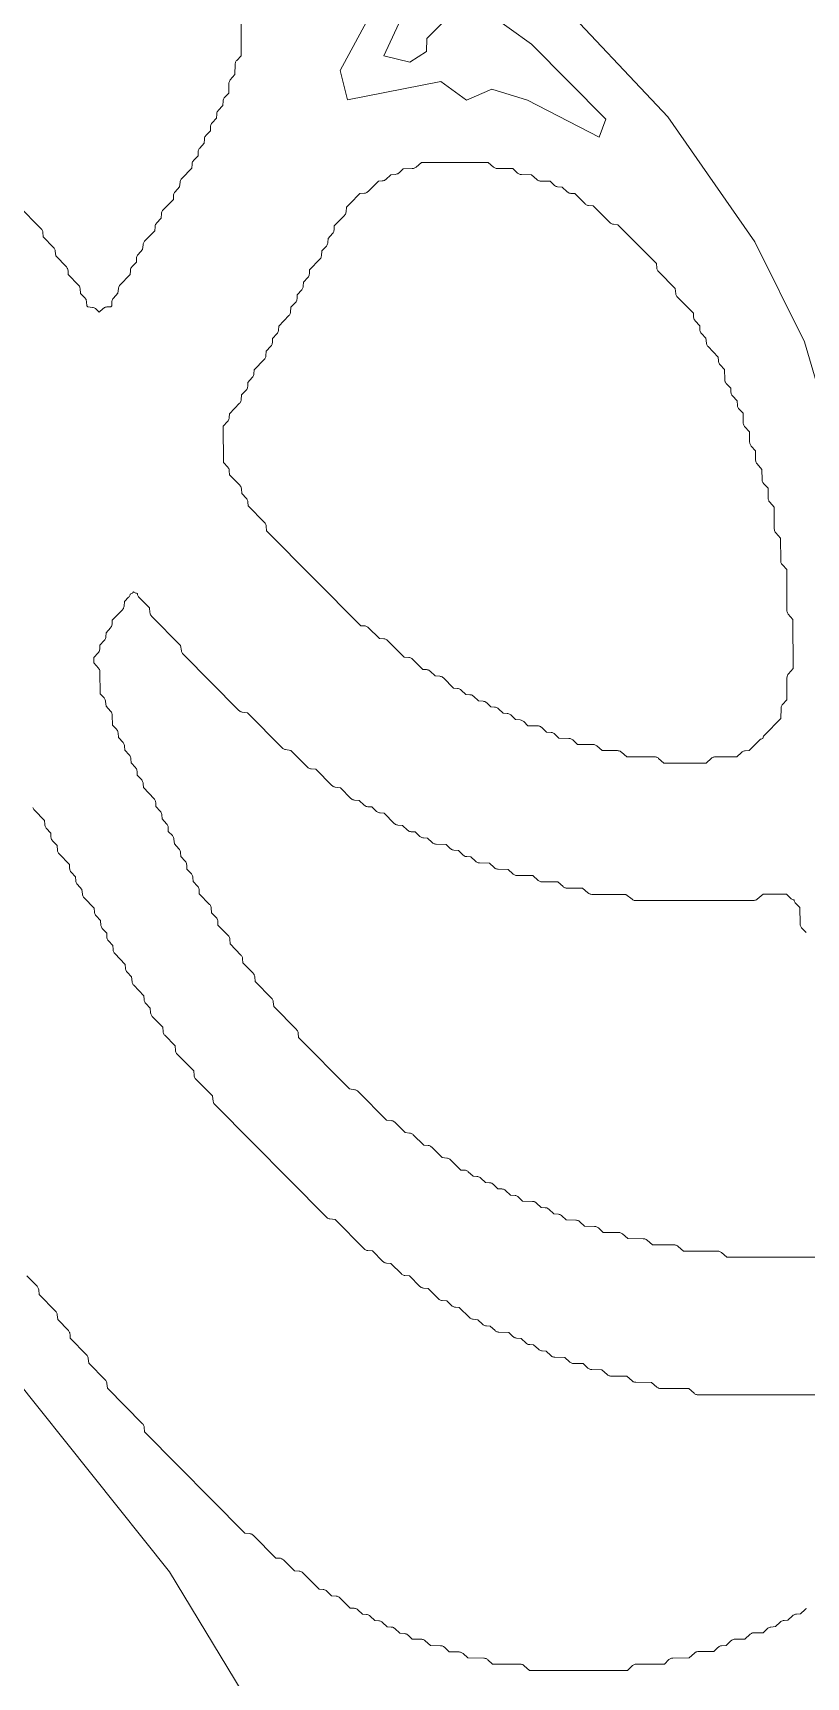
# Model space of a CAD drawing. Header units: inches. Extents: x 36 to 79.5, y 17.3 to 55.9.
# Drawn here: x 53.05 to 56.37, y 37.11 to 44.16 of the extents above; entities that cross this region are included whole.
import ezdxf

# ---------------------------------------------------------------- set-up
doc = ezdxf.new("R2010")
doc.units = ezdxf.units.IN
for name, color, linetype, lineweight in [('01_ORIGINAL_CAD', 7, 'CONTINUOUS', 20), ('02_APPROVED_PDF_OUTLINES', 7, 'CONTINUOUS', 15), ('04_APPROVED_PERIMETER', 7, 'CONTINUOUS', 15)]:
    doc.layers.add(name, color=color, linetype=linetype, lineweight=lineweight)

msp = doc.modelspace()

# ---------------------------------------------------------------- linework, layer by layer
at = {"layer": '01_ORIGINAL_CAD'}
msp.add_lwpolyline([(50.1404, 46.0145, -0.546754), (57.6505, 41.0455, 0.171391), (58.1845, 40.3509, 0.171391)], format="xyb", dxfattribs=at)
at = {"layer": '02_APPROVED_PDF_OUTLINES'}
for points in [[(53.9432, 44.3535), (53.9438, 44.063), (53.9251, 44.0429), (53.9232, 44.0405), (53.9216, 44.038), (53.9203, 44.0352), (53.9193, 44.0323), (53.9187, 44.0294), (53.9184, 44.0263), (53.9176, 43.9822), (53.8973, 43.9589), (53.8952, 43.9561), (53.8935, 43.953), (53.8922, 43.9496), (53.8915, 43.9462), (53.8912, 43.9426), (53.8911, 43.9023), (53.8741, 43.8848), (53.8719, 43.8822), (53.87, 43.8793), (53.8686, 43.8761), (53.8676, 43.8729), (53.8671, 43.8695), (53.8654, 43.8491), (53.8459, 43.8281), (53.8437, 43.8253), (53.8419, 43.8223), (53.8405, 43.819), (53.8396, 43.8156), (53.8392, 43.8121), (53.8385, 43.795), (53.8194, 43.7744), (53.8172, 43.7716), (53.8154, 43.7686), (53.8141, 43.7653), (53.8132, 43.7619), (53.8128, 43.7584), (53.8121, 43.7413), (53.793, 43.7207), (53.7908, 43.7179), (53.789, 43.7149), (53.7876, 43.7116), (53.7867, 43.7082), (53.7863, 43.7047), (53.7856, 43.6876), (53.7666, 43.667), (53.7643, 43.6642), (53.7625, 43.6612), (53.7612, 43.6579), (53.7603, 43.6545), (53.7599, 43.651), (53.7592, 43.6339), (53.7401, 43.6133), (53.7379, 43.6105), (53.7361, 43.6075), (53.7347, 43.6042), (53.7339, 43.6008), (53.7335, 43.5973), (53.7328, 43.5805), (53.689, 43.5358), (53.6868, 43.5332), (53.6849, 43.5303), (53.6835, 43.5271), (53.6825, 43.5238), (53.682, 43.5204), (53.6802, 43.5), (53.6607, 43.479), (53.6585, 43.4763), (53.6567, 43.4732), (53.6554, 43.47), (53.6545, 43.4666), (53.6541, 43.463), (53.6534, 43.4463), (53.6096, 43.4015), (53.6074, 43.3989), (53.6055, 43.396), (53.6041, 43.3929), (53.6031, 43.3896), (53.6026, 43.3862), (53.6009, 43.3658), (53.5814, 43.3448), (53.5791, 43.342), (53.5773, 43.339), (53.576, 43.3357), (53.5751, 43.3323), (53.5747, 43.3288), (53.574, 43.312), (53.5302, 43.2673), (53.528, 43.2647), (53.5262, 43.2617), (53.5247, 43.2586), (53.5237, 43.2553), (53.5232, 43.2519), (53.5215, 43.2315), (53.502, 43.2105), (53.4998, 43.2078), (53.498, 43.2047), (53.4966, 43.2015), (53.4957, 43.198), (53.4953, 43.1945), (53.4946, 43.1774), (53.4755, 43.1568), (53.4733, 43.1541), (53.4715, 43.151), (53.4702, 43.1478), (53.4693, 43.1443), (53.4689, 43.1408), (53.4682, 43.124), (53.4244, 43.0793), (53.4222, 43.0767), (53.4203, 43.0738), (53.4189, 43.0706), (53.4179, 43.0673), (53.4174, 43.0639), (53.4157, 43.0436), (53.3962, 43.0226), (53.394, 43.0198), (53.3921, 43.0168), (53.3908, 43.0135), (53.3899, 43.0101), (53.3895, 43.0066), (53.3888, 42.9898), (53.3847, 42.9857), (53.3685, 42.985), (53.3649, 42.9845), (53.3615, 42.9836), (53.3582, 42.9822), (53.3551, 42.9804), (53.3523, 42.9781), (53.3358, 42.9623), (53.3217, 42.9763), (53.3191, 42.9786), (53.3162, 42.9804), (53.3131, 42.9819), (53.3097, 42.9829), (53.3063, 42.9834), (53.2868, 42.9852), (53.2821, 42.9898), (53.2814, 43.0066), (53.281, 43.0101), (53.2801, 43.0135), (53.2787, 43.0167), (53.2769, 43.0198), (53.2747, 43.0225), (53.2551, 43.0435), (53.2533, 43.0639), (53.2528, 43.0673), (53.2518, 43.0706), (53.2503, 43.0737), (53.2485, 43.0766), (53.2462, 43.0792), (53.2023, 43.1239), (53.2015, 43.1407), (53.2012, 43.1437), (53.2005, 43.1466), (53.1995, 43.1495), (53.1982, 43.1521), (53.1965, 43.1546), (53.1946, 43.1569), (53.1486, 43.2047), (53.1468, 43.2248), (53.1463, 43.2282), (53.1453, 43.2315), (53.1438, 43.2347), (53.142, 43.2376), (53.1397, 43.2402), (53.0953, 43.2853), (53.0936, 43.3053), (53.093, 43.3087), (53.092, 43.312), (53.0906, 43.3152), (53.0887, 43.3181), (53.0865, 43.3207), (52.9884, 43.42)], [(56.473, 38.9088), (56.0268, 38.9084), (56.004, 38.9287), (56.0016, 38.9305), (55.999, 38.9321), (55.9963, 38.9333), (55.9934, 38.9342), (55.9904, 38.9348), (55.9874, 38.935), (55.8409, 38.9351), (55.8181, 38.9554), (55.8157, 38.9572), (55.8132, 38.9588), (55.8104, 38.96), (55.8075, 38.9609), (55.8046, 38.9615), (55.8016, 38.9617), (55.7082, 38.9619), (55.6853, 38.9821), (55.683, 38.984), (55.6804, 38.9855), (55.6776, 38.9868), (55.6748, 38.9877), (55.6718, 38.9882), (55.6688, 38.9884), (55.6019, 38.9886), (55.5791, 39.0089), (55.5767, 39.0107), (55.5742, 39.0123), (55.5714, 39.0135), (55.5685, 39.0144), (55.5656, 39.015), (55.5626, 39.0152), (55.4962, 39.0154), (55.4763, 39.0342), (55.474, 39.0362), (55.4714, 39.0379), (55.4686, 39.0392), (55.4657, 39.0402), (55.4627, 39.0408), (55.4596, 39.0411), (55.4167, 39.042), (55.3966, 39.061), (55.3943, 39.063), (55.3917, 39.0646), (55.3889, 39.066), (55.386, 39.067), (55.383, 39.0676), (55.38, 39.0678), (55.3373, 39.0687), (55.32, 39.086), (55.3173, 39.0882), (55.3144, 39.0901), (55.3113, 39.0916), (55.308, 39.0926), (55.3046, 39.0931), (55.2846, 39.0949), (55.2638, 39.1146), (55.261, 39.1168), (55.258, 39.1187), (55.2547, 39.1201), (55.2512, 39.121), (55.2477, 39.1214), (55.231, 39.1221), (55.2107, 39.1414), (55.2083, 39.1433), (55.2057, 39.145), (55.203, 39.1464), (55.2001, 39.1473), (55.1971, 39.148), (55.194, 39.1482), (55.1514, 39.1491), (55.134, 39.1664), (55.1314, 39.1686), (55.1285, 39.1705), (55.1253, 39.172), (55.122, 39.173), (55.1186, 39.1735), (55.0986, 39.1753), (55.0778, 39.195), (55.0751, 39.1972), (55.072, 39.1991), (55.0687, 39.2005), (55.0653, 39.2014), (55.0617, 39.2018), (55.045, 39.2025), (55.0247, 39.2218), (55.0219, 39.224), (55.0189, 39.2259), (55.0156, 39.2273), (55.0121, 39.2282), (55.0086, 39.2286), (54.9919, 39.2293), (54.9716, 39.2486), (54.9688, 39.2508), (54.9657, 39.2527), (54.9625, 39.2541), (54.959, 39.255), (54.9555, 39.2554), (54.9387, 39.2561), (54.9184, 39.2754), (54.9157, 39.2776), (54.9126, 39.2795), (54.9093, 39.2809), (54.9059, 39.2818), (54.9023, 39.2822), (54.886, 39.2829), (54.8418, 39.3271), (54.8391, 39.3294), (54.8362, 39.3313), (54.8331, 39.3328), (54.8297, 39.3338), (54.8263, 39.3343), (54.8067, 39.3361), (54.762, 39.3807), (54.7594, 39.383), (54.7565, 39.3849), (54.7533, 39.3864), (54.75, 39.3874), (54.7466, 39.388), (54.7269, 39.3897), (54.6823, 39.4343), (54.6797, 39.4366), (54.6768, 39.4385), (54.6736, 39.44), (54.6703, 39.441), (54.6668, 39.4416), (54.6472, 39.4433), (54.6026, 39.488), (54.5999, 39.4902), (54.597, 39.4921), (54.5939, 39.4936), (54.5905, 39.4946), (54.5871, 39.4952), (54.5675, 39.4969), (54.4454, 39.6201), (54.443, 39.6222), (54.4403, 39.624), (54.4374, 39.6255), (54.4344, 39.6266), (54.4312, 39.6272), (54.4085, 39.6305), (54.1902, 39.8507), (54.1884, 39.8706), (54.1879, 39.874), (54.1869, 39.8773), (54.1854, 39.8805), (54.1836, 39.8834), (54.1813, 39.886), (54.0838, 39.9848), (54.082, 40.0047), (54.0815, 40.0081), (54.0805, 40.0114), (54.079, 40.0146), (54.0772, 40.0175), (54.0749, 40.0201), (54.0039, 40.092), (54.0022, 40.112), (54.0016, 40.1154), (54.0006, 40.1187), (53.9992, 40.1219), (53.9973, 40.1248), (53.9951, 40.1274), (53.9511, 40.1721), (53.9504, 40.1889), (53.9501, 40.1918), (53.9494, 40.1948), (53.9484, 40.1976), (53.947, 40.2003), (53.9454, 40.2028), (53.9434, 40.2051), (53.8975, 40.2528), (53.8957, 40.273), (53.8952, 40.2764), (53.8942, 40.2797), (53.8927, 40.2828), (53.8908, 40.2857), (53.8886, 40.2883), (53.8446, 40.333), (53.8439, 40.3498), (53.8435, 40.3533), (53.8426, 40.3567), (53.8412, 40.36), (53.8394, 40.363), (53.8372, 40.3658), (53.8176, 40.3868), (53.8158, 40.4071), (53.8153, 40.4105), (53.8143, 40.4138), (53.8128, 40.417), (53.811, 40.4199), (53.8087, 40.4225), (53.7647, 40.4672), (53.764, 40.484), (53.7636, 40.4875), (53.7627, 40.4909), (53.7613, 40.4941), (53.7595, 40.4972), (53.7573, 40.4999), (53.7381, 40.5205), (53.7374, 40.5376), (53.7369, 40.5411), (53.7361, 40.5445), (53.7347, 40.5478), (53.7329, 40.5508), (53.7307, 40.5536), (53.7115, 40.5741), (53.7107, 40.5913), (53.7103, 40.5948), (53.7094, 40.5982), (53.708, 40.6015), (53.7062, 40.6045), (53.704, 40.6072), (53.6848, 40.6278), (53.6841, 40.6449), (53.6837, 40.6484), (53.6828, 40.6519), (53.6814, 40.6551), (53.6796, 40.6581), (53.6774, 40.6609), (53.6578, 40.6819), (53.656, 40.7023), (53.6554, 40.7056), (53.6544, 40.7089), (53.653, 40.712), (53.6512, 40.7149), (53.649, 40.7175), (53.6315, 40.7354), (53.6308, 40.7523), (53.6304, 40.7558), (53.6295, 40.7592), (53.6281, 40.7624), (53.6263, 40.7655), (53.6241, 40.7682), (53.6049, 40.7888), (53.6041, 40.8059), (53.6037, 40.8094), (53.6028, 40.8128), (53.6015, 40.8161), (53.5996, 40.8191), (53.5974, 40.8219), (53.5782, 40.8424), (53.5775, 40.8596), (53.5772, 40.8626), (53.5765, 40.8655), (53.5755, 40.8683), (53.5741, 40.871), (53.5725, 40.8735), (53.5705, 40.8758), (53.525, 40.9231), (53.5242, 40.9401), (53.5238, 40.9436), (53.5229, 40.947), (53.5216, 40.9502), (53.5198, 40.9533), (53.5175, 40.956), (53.4984, 40.9766), (53.4976, 40.9937), (53.4972, 40.9972), (53.4963, 41.0006), (53.4949, 41.0039), (53.4931, 41.0069), (53.4909, 41.0097), (53.4717, 41.0302), (53.4709, 41.0474), (53.4705, 41.0509), (53.4696, 41.0543), (53.4683, 41.0576), (53.4665, 41.0606), (53.4642, 41.0633), (53.4451, 41.0839), (53.4443, 41.101), (53.4439, 41.1046), (53.443, 41.108), (53.4416, 41.1112), (53.4398, 41.1142), (53.4376, 41.117), (53.418, 41.138), (53.4162, 41.1584), (53.4157, 41.1617), (53.4147, 41.165), (53.4133, 41.1681), (53.4114, 41.171), (53.4092, 41.1736), (53.392, 41.1913), (53.391, 41.2347), (53.3907, 41.2377), (53.3901, 41.2407), (53.3891, 41.2435), (53.3878, 41.2463), (53.3862, 41.2488), (53.3842, 41.2512), (53.3647, 41.2721), (53.3629, 41.2925), (53.3623, 41.2959), (53.3613, 41.2992), (53.3599, 41.3023), (53.3581, 41.3052), (53.3559, 41.3078), (53.3388, 41.3253), (53.3384, 41.4193), (53.3381, 41.4228), (53.3373, 41.4263), (53.3361, 41.4296), (53.3343, 41.4328), (53.3322, 41.4356), (53.312, 41.4586), (53.312, 41.4808), (53.3307, 41.5009), (53.3329, 41.5036), (53.3347, 41.5067), (53.336, 41.5099), (53.3369, 41.5134), (53.3373, 41.5169), (53.338, 41.534), (53.3571, 41.5546), (53.3593, 41.5573), (53.3611, 41.5604), (53.3625, 41.5636), (53.3634, 41.5671), (53.3638, 41.5706), (53.3645, 41.5877), (53.3835, 41.6083), (53.3858, 41.611), (53.3876, 41.6141), (53.3889, 41.6173), (53.3898, 41.6208), (53.3902, 41.6243), (53.3909, 41.641), (53.4347, 41.6858), (53.4369, 41.6884), (53.4388, 41.6913), (53.4402, 41.6945), (53.4412, 41.6978), (53.4417, 41.7012), (53.4434, 41.7212), (53.4612, 41.7396), (53.4633, 41.742), (53.465, 41.7447), (53.4664, 41.7477), (53.4675, 41.7507), (53.468, 41.7538), (53.4681, 41.7538), (53.4714, 41.7547), (53.4745, 41.7561), (53.4774, 41.7578), (53.4801, 41.76), (53.4831, 41.7628), (53.4841, 41.762), (53.4865, 41.7603), (53.4891, 41.7589), (53.4919, 41.7578), (53.4948, 41.757), (53.4993, 41.7561), (53.4996, 41.7539), (53.5002, 41.7507), (53.5012, 41.7476), (53.5027, 41.7447), (53.5045, 41.7419), (53.5066, 41.7395), (53.551, 41.6943), (53.5527, 41.6743), (53.5533, 41.6709), (53.5543, 41.6676), (53.5557, 41.6645), (53.5576, 41.6616), (53.5599, 41.659), (53.6845, 41.5329), (53.6878, 41.5098), (53.6884, 41.5067), (53.6895, 41.5037), (53.6909, 41.5008), (53.6927, 41.4981), (53.6948, 41.4957), (53.9341, 41.2543), (53.9365, 41.2522), (53.9392, 41.2504), (53.9421, 41.2489), (53.9452, 41.2479), (53.9483, 41.2472), (53.971, 41.244), (54.1202, 41.0934), (54.1227, 41.0913), (54.1253, 41.0895), (54.1282, 41.088), (54.1313, 41.087), (54.1345, 41.0863), (54.1571, 41.0831), (54.2289, 41.0111), (54.2315, 41.0088), (54.2345, 41.0069), (54.2376, 41.0054), (54.241, 41.0044), (54.2444, 41.0038), (54.264, 41.0021), (54.3329, 40.9326), (54.3353, 40.9304), (54.338, 40.9286), (54.3409, 40.9271), (54.3439, 40.9261), (54.3471, 40.9254), (54.3698, 40.9222), (54.415, 40.877), (54.4176, 40.8747), (54.4205, 40.8728), (54.4237, 40.8713), (54.427, 40.8703), (54.4305, 40.8698), (54.4505, 40.868), (54.4712, 40.8483), (54.474, 40.846), (54.477, 40.8442), (54.4803, 40.8428), (54.4838, 40.8419), (54.4873, 40.8415), (54.5041, 40.8407), (54.5244, 40.8215), (54.5271, 40.8192), (54.5302, 40.8174), (54.5335, 40.816), (54.5369, 40.8151), (54.5405, 40.8147), (54.5568, 40.814), (54.601, 40.7698), (54.6036, 40.7675), (54.6066, 40.7656), (54.6097, 40.7641), (54.613, 40.7631), (54.6165, 40.7625), (54.6365, 40.7608), (54.6572, 40.7411), (54.66, 40.7388), (54.663, 40.737), (54.6663, 40.7356), (54.6698, 40.7347), (54.6733, 40.7343), (54.6901, 40.7335), (54.7104, 40.7143), (54.7131, 40.712), (54.7162, 40.7102), (54.7195, 40.7088), (54.7229, 40.7079), (54.7265, 40.7075), (54.7432, 40.7067), (54.7635, 40.6875), (54.7659, 40.6855), (54.7684, 40.6838), (54.7712, 40.6825), (54.7741, 40.6815), (54.7771, 40.6809), (54.7802, 40.6806), (54.8228, 40.6797), (54.8402, 40.6625), (54.8428, 40.6602), (54.8457, 40.6584), (54.8489, 40.6569), (54.8522, 40.6559), (54.8556, 40.6554), (54.8756, 40.6536), (54.8963, 40.6339), (54.8991, 40.6316), (54.9022, 40.6298), (54.9054, 40.6284), (54.9089, 40.6275), (54.9124, 40.6271), (54.9292, 40.6263), (54.9495, 40.6071), (54.9518, 40.6051), (54.9544, 40.6035), (54.9572, 40.6021), (54.9601, 40.6011), (54.9631, 40.6005), (54.9661, 40.6003), (55.0091, 40.5993), (55.0292, 40.5803), (55.0315, 40.5784), (55.0341, 40.5767), (55.0369, 40.5753), (55.0398, 40.5744), (55.0428, 40.5737), (55.0458, 40.5735), (55.0888, 40.5726), (55.1088, 40.5535), (55.1112, 40.5516), (55.1138, 40.5499), (55.1166, 40.5485), (55.1196, 40.5475), (55.1226, 40.5469), (55.1257, 40.5467), (55.1956, 40.5457), (55.2185, 40.5254), (55.2209, 40.5235), (55.2235, 40.5219), (55.2262, 40.5207), (55.2291, 40.5198), (55.232, 40.5193), (55.235, 40.5191), (55.3019, 40.5189), (55.3247, 40.4986), (55.3271, 40.4967), (55.3297, 40.4952), (55.3324, 40.494), (55.3353, 40.493), (55.3382, 40.4925), (55.3413, 40.4923), (55.4081, 40.4921), (55.431, 40.4718), (55.4333, 40.47), (55.4359, 40.4684), (55.4387, 40.4672), (55.4416, 40.4663), (55.4445, 40.4657), (55.4475, 40.4655), (55.5946, 40.4654), (55.6206, 40.4442), (55.6233, 40.4422), (55.6264, 40.4406), (55.6296, 40.4395), (55.633, 40.4388), (55.6364, 40.4386), (56.1407, 40.4389), (56.1441, 40.4392), (56.1475, 40.4399), (56.1507, 40.441), (56.1538, 40.4426), (56.1566, 40.4446), (56.1824, 40.4658), (56.2834, 40.4659), (56.3005, 40.4489), (56.303, 40.4467), (56.3057, 40.4449), (56.3087, 40.4435), (56.3118, 40.4425), (56.315, 40.4418), (56.3157, 40.4417), (56.3158, 40.4408), (56.3164, 40.4377), (56.3174, 40.4346), (56.3188, 40.4317), (56.3206, 40.429), (56.3227, 40.4265), (56.3399, 40.4089), (56.341, 40.3388), (56.3412, 40.3357), (56.3418, 40.3327), (56.3428, 40.3298), (56.3441, 40.3271), (56.3458, 40.3245), (56.3477, 40.3221), (56.3673, 40.3011)], [(53.0505, 40.8385), (53.0515, 40.8352), (53.053, 40.8321), (53.0548, 40.8292), (53.0571, 40.8266), (53.101, 40.7819), (53.1018, 40.7651), (53.1022, 40.7616), (53.1031, 40.7582), (53.1045, 40.7549), (53.1063, 40.7519), (53.1085, 40.7491), (53.1277, 40.7286), (53.1284, 40.7114), (53.1288, 40.7079), (53.1297, 40.7045), (53.1311, 40.7013), (53.1329, 40.6982), (53.1351, 40.6955), (53.1547, 40.6745), (53.1565, 40.6541), (53.1571, 40.6507), (53.1581, 40.6474), (53.1595, 40.6443), (53.1614, 40.6414), (53.1636, 40.6388), (53.2076, 40.5941), (53.2083, 40.5773), (53.2087, 40.5738), (53.2096, 40.5704), (53.211, 40.5671), (53.2128, 40.5641), (53.215, 40.5613), (53.2342, 40.5408), (53.235, 40.5236), (53.2354, 40.5201), (53.2363, 40.5167), (53.2376, 40.5135), (53.2394, 40.5104), (53.2417, 40.5077), (53.2613, 40.4867), (53.2631, 40.4663), (53.2636, 40.4629), (53.2646, 40.4596), (53.266, 40.4565), (53.2679, 40.4536), (53.2701, 40.451), (53.3141, 40.4063), (53.3149, 40.3895), (53.3153, 40.386), (53.3162, 40.3826), (53.3175, 40.3793), (53.3193, 40.3763), (53.3216, 40.3735), (53.3411, 40.3526), (53.3429, 40.3322), (53.3435, 40.3288), (53.3445, 40.3255), (53.3459, 40.3224), (53.3477, 40.3195), (53.3499, 40.3169), (53.3674, 40.299), (53.3681, 40.2822), (53.3686, 40.2787), (53.3694, 40.2752), (53.3708, 40.272), (53.3726, 40.269), (53.3748, 40.2662), (53.394, 40.2457), (53.3948, 40.2285), (53.3951, 40.2255), (53.3958, 40.2226), (53.3968, 40.2198), (53.3981, 40.2171), (53.3998, 40.2146), (53.4018, 40.2123), (53.4473, 40.165), (53.448, 40.148), (53.4484, 40.1445), (53.4493, 40.1411), (53.4507, 40.1379), (53.4525, 40.1348), (53.4547, 40.1321), (53.4743, 40.1111), (53.4761, 40.0907), (53.4767, 40.0873), (53.4777, 40.084), (53.4791, 40.0809), (53.481, 40.078), (53.4832, 40.0754), (53.5272, 40.0307), (53.5279, 40.0139), (53.5283, 40.0104), (53.5292, 40.007), (53.5306, 40.0037), (53.5324, 40.0007), (53.5346, 39.9979), (53.5542, 39.977), (53.556, 39.9566), (53.5565, 39.9532), (53.5575, 39.9499), (53.559, 39.9467), (53.5609, 39.9438), (53.5631, 39.9412), (53.6075, 39.8961), (53.6093, 39.8761), (53.6098, 39.8727), (53.6108, 39.8694), (53.6122, 39.8663), (53.6141, 39.8634), (53.6163, 39.8608), (53.6607, 39.8156), (53.6625, 39.7956), (53.663, 39.7922), (53.664, 39.7889), (53.6655, 39.7858), (53.6674, 39.7829), (53.6696, 39.7802), (53.7406, 39.7083), (53.7423, 39.6883), (53.7429, 39.6849), (53.7439, 39.6816), (53.7453, 39.6785), (53.7472, 39.6756), (53.7494, 39.6729), (53.8209, 39.6005), (53.8242, 39.5775), (53.8248, 39.5743), (53.8259, 39.5713), (53.8273, 39.5684), (53.8291, 39.5658), (53.8312, 39.5633), (54.3099, 39.0806), (54.3123, 39.0784), (54.315, 39.0766), (54.3179, 39.0752), (54.3209, 39.0741), (54.3241, 39.0734), (54.3468, 39.0702), (54.4717, 38.9446), (54.4743, 38.9423), (54.4773, 38.9404), (54.4804, 38.9389), (54.4838, 38.9379), (54.4872, 38.9373), (54.5068, 38.9356), (54.5515, 38.8909), (54.5541, 38.8886), (54.557, 38.8867), (54.5602, 38.8853), (54.5635, 38.8842), (54.567, 38.8837), (54.5866, 38.882), (54.6312, 38.8373), (54.6339, 38.835), (54.6368, 38.8331), (54.6399, 38.8316), (54.6433, 38.8306), (54.6467, 38.8301), (54.6663, 38.8283), (54.711, 38.7837), (54.7136, 38.7814), (54.7165, 38.7795), (54.7197, 38.778), (54.723, 38.777), (54.7264, 38.7765), (54.7461, 38.7747), (54.7907, 38.7301), (54.7933, 38.7278), (54.7962, 38.7259), (54.7994, 38.7244), (54.8027, 38.7234), (54.8062, 38.7228), (54.8262, 38.7211), (54.8469, 38.7014), (54.8497, 38.6991), (54.8527, 38.6973), (54.856, 38.6959), (54.8595, 38.695), (54.863, 38.6946), (54.8794, 38.6938), (54.9236, 38.6496), (54.9262, 38.6474), (54.9291, 38.6455), (54.9323, 38.644), (54.9356, 38.643), (54.939, 38.6424), (54.959, 38.6406), (54.9798, 38.621), (54.9826, 38.6187), (54.9856, 38.6169), (54.9889, 38.6155), (54.9924, 38.6145), (54.9959, 38.6141), (55.0126, 38.6134), (55.0329, 38.5942), (55.0353, 38.5922), (55.0379, 38.5905), (55.0406, 38.5892), (55.0435, 38.5882), (55.0465, 38.5876), (55.0496, 38.5873), (55.0922, 38.5864), (55.1096, 38.5692), (55.1122, 38.5669), (55.1151, 38.565), (55.1183, 38.5636), (55.1216, 38.5626), (55.125, 38.562), (55.145, 38.5603), (55.1658, 38.5406), (55.1685, 38.5383), (55.1716, 38.5365), (55.1749, 38.5351), (55.1783, 38.5342), (55.1819, 38.5338), (55.1986, 38.533), (55.2189, 38.5138), (55.2217, 38.5115), (55.2247, 38.5097), (55.228, 38.5083), (55.2315, 38.5074), (55.235, 38.507), (55.2517, 38.5062), (55.272, 38.487), (55.2744, 38.485), (55.277, 38.4833), (55.2797, 38.482), (55.2826, 38.481), (55.2856, 38.4804), (55.2887, 38.4801), (55.3317, 38.4792), (55.3517, 38.4602), (55.3541, 38.4582), (55.3567, 38.4566), (55.3594, 38.4552), (55.3623, 38.4542), (55.3653, 38.4536), (55.3684, 38.4534), (55.4113, 38.4524), (55.4314, 38.4334), (55.4338, 38.4315), (55.4363, 38.4298), (55.4391, 38.4284), (55.442, 38.4275), (55.445, 38.4268), (55.4481, 38.4266), (55.4915, 38.4257), (55.5145, 38.4052), (55.5169, 38.4034), (55.5195, 38.4018), (55.5222, 38.4006), (55.5251, 38.3997), (55.528, 38.3991), (55.531, 38.3989), (55.5979, 38.3987), (55.6208, 38.3785), (55.6231, 38.3766), (55.6257, 38.375), (55.6284, 38.3738), (55.6313, 38.3729), (55.6343, 38.3724), (55.6373, 38.3722), (55.7041, 38.372), (55.727, 38.3517), (55.7294, 38.3498), (55.7319, 38.3483), (55.7347, 38.347), (55.7376, 38.3461), (55.7405, 38.3456), (55.7435, 38.3454), (55.8635, 38.3452), (55.8863, 38.325), (55.8887, 38.3231), (55.8913, 38.3216), (55.894, 38.3203), (55.8969, 38.3194), (55.8999, 38.3189), (55.9029, 38.3187), (56.4898, 38.3188)], [(56.3683, 37.4017), (56.3652, 37.3999), (56.3625, 37.3976), (56.3423, 37.3784), (56.3256, 37.3776), (56.322, 37.3772), (56.3185, 37.3763), (56.3153, 37.3749), (56.3122, 37.373), (56.3094, 37.3707), (56.2892, 37.3515), (56.2725, 37.3507), (56.269, 37.3503), (56.2655, 37.3494), (56.2622, 37.348), (56.2592, 37.3461), (56.2564, 37.3439), (56.2357, 37.3242), (56.2158, 37.3224), (56.2123, 37.3218), (56.209, 37.3208), (56.2059, 37.3193), (56.203, 37.3174), (56.2004, 37.3152), (56.1832, 37.2981), (56.1437, 37.2978), (56.1407, 37.2976), (56.1377, 37.2971), (56.1349, 37.2962), (56.1322, 37.2949), (56.1296, 37.2934), (56.1272, 37.2915), (56.1043, 37.2711), (56.0609, 37.2701), (56.0578, 37.2698), (56.0548, 37.2692), (56.0519, 37.2682), (56.0491, 37.2668), (56.0466, 37.2652), (56.0442, 37.2632), (56.0235, 37.2435), (56.0036, 37.2417), (56.0001, 37.2411), (55.9968, 37.2401), (55.9937, 37.2386), (55.9908, 37.2368), (55.9882, 37.2345), (55.9711, 37.2174), (55.905, 37.2171), (55.902, 37.2169), (55.899, 37.2164), (55.8962, 37.2155), (55.8934, 37.2142), (55.8908, 37.2127), (55.8885, 37.2108), (55.8656, 37.1904), (55.7958, 37.1893), (55.7927, 37.1891), (55.7896, 37.1885), (55.7867, 37.1875), (55.7839, 37.1861), (55.7813, 37.1844), (55.7789, 37.1825), (55.7591, 37.1636), (55.6397, 37.1633), (55.6367, 37.1631), (55.6337, 37.1625), (55.6308, 37.1616), (55.6281, 37.1604), (55.6255, 37.1588), (55.6231, 37.1569), (55.6004, 37.1367), (55.1807, 37.1364), (55.1579, 37.1566), (55.1555, 37.1585), (55.153, 37.16), (55.1502, 37.1613), (55.1473, 37.1622), (55.1444, 37.1627), (55.1414, 37.1629), (55.0219, 37.1631), (55.002, 37.1819), (54.9997, 37.1839), (54.9971, 37.1856), (54.9943, 37.1869), (54.9913, 37.1879), (54.9883, 37.1885), (54.9852, 37.1887), (54.9158, 37.1897), (54.8958, 37.2087), (54.8935, 37.2106), (54.8909, 37.2123), (54.8881, 37.2136), (54.8852, 37.2146), (54.8822, 37.2152), (54.8791, 37.2155), (54.8362, 37.2164), (54.8161, 37.2354), (54.8138, 37.2374), (54.8112, 37.2391), (54.8084, 37.2404), (54.8055, 37.2414), (54.8025, 37.242), (54.7995, 37.2423), (54.756, 37.2432), (54.733, 37.2636), (54.7306, 37.2655), (54.7281, 37.267), (54.7253, 37.2683), (54.7225, 37.2692), (54.7195, 37.2697), (54.7165, 37.2699), (54.677, 37.2701), (54.6598, 37.2872), (54.6571, 37.2895), (54.6542, 37.2913), (54.6511, 37.2928), (54.6478, 37.2938), (54.6444, 37.2943), (54.6244, 37.2961), (54.6036, 37.3158), (54.6009, 37.3181), (54.5978, 37.3199), (54.5945, 37.3213), (54.5911, 37.3222), (54.5875, 37.3226), (54.5708, 37.3234), (54.5505, 37.3426), (54.5477, 37.3449), (54.5447, 37.3467), (54.5414, 37.3481), (54.5379, 37.349), (54.5344, 37.3494), (54.5176, 37.3502), (54.4973, 37.3694), (54.4946, 37.3717), (54.4915, 37.3735), (54.4882, 37.3749), (54.4848, 37.3758), (54.4812, 37.3762), (54.4645, 37.377), (54.4442, 37.3962), (54.4414, 37.3985), (54.4384, 37.4003), (54.4351, 37.4017), (54.4316, 37.4026), (54.4281, 37.403), (54.4117, 37.4037), (54.3676, 37.4479), (54.3649, 37.4502), (54.362, 37.4521), (54.3588, 37.4536), (54.3555, 37.4546), (54.3521, 37.4552), (54.3321, 37.4569), (54.3113, 37.4766), (54.3086, 37.4789), (54.3055, 37.4807), (54.3022, 37.4821), (54.2988, 37.483), (54.2952, 37.4834), (54.2789, 37.4842), (54.2081, 37.5552), (54.2055, 37.5575), (54.2026, 37.5594), (54.1994, 37.5608), (54.1961, 37.5619), (54.1926, 37.5624), (54.1728, 37.5642), (54.1255, 37.6104), (54.1232, 37.6124), (54.1207, 37.6141), (54.118, 37.6155), (54.1151, 37.6165), (54.1122, 37.6172), (54.1091, 37.6175), (54.0928, 37.6182), (53.9955, 37.716), (53.9928, 37.7183), (53.9899, 37.7202), (53.9867, 37.7217), (53.9834, 37.7227), (53.9799, 37.7233), (53.9604, 37.725), (53.5298, 38.1592), (53.5281, 38.1792), (53.5275, 38.1826), (53.5265, 38.1859), (53.5251, 38.1891), (53.5232, 38.192), (53.5209, 38.1946), (53.3702, 38.347), (53.3684, 38.367), (53.3679, 38.3704), (53.3669, 38.3737), (53.3654, 38.3768), (53.3636, 38.3797), (53.3613, 38.3823), (53.2903, 38.4543), (53.2886, 38.4743), (53.2881, 38.4777), (53.287, 38.481), (53.2856, 38.4841), (53.2837, 38.487), (53.2815, 38.4896), (53.2109, 38.5611), (53.2102, 38.5779), (53.2099, 38.5809), (53.2092, 38.5838), (53.2082, 38.5866), (53.2068, 38.5893), (53.2052, 38.5918), (53.2032, 38.5941), (53.1573, 38.6419), (53.1555, 38.662), (53.155, 38.6654), (53.154, 38.6687), (53.1525, 38.6719), (53.1507, 38.6748), (53.1484, 38.6774), (53.0774, 38.7493), (53.0757, 38.7693), (53.0751, 38.7727), (53.0741, 38.776), (53.0727, 38.7792), (53.0708, 38.7821), (53.0686, 38.7847), (53.0246, 38.8294)]]:
    msp.add_lwpolyline(points, dxfattribs=at)
msp.add_lwpolyline([(54.7171, 43.605), (55.0041, 43.6052), (55.0269, 43.585), (55.0292, 43.5831), (55.0318, 43.5816), (55.0346, 43.5803), (55.0374, 43.5794), (55.0404, 43.5789), (55.0434, 43.5787), (55.1098, 43.5785), (55.1297, 43.5597), (55.132, 43.5577), (55.1346, 43.556), (55.1374, 43.5547), (55.1403, 43.5537), (55.1433, 43.5531), (55.1463, 43.5528), (55.1898, 43.5519), (55.2128, 43.5314), (55.2151, 43.5296), (55.2177, 43.528), (55.2204, 43.5268), (55.2233, 43.5259), (55.2263, 43.5253), (55.2293, 43.5252), (55.2688, 43.525), (55.286, 43.5079), (55.2886, 43.5056), (55.2916, 43.5037), (55.2947, 43.5023), (55.298, 43.5013), (55.3014, 43.5007), (55.3214, 43.499), (55.3422, 43.4793), (55.3449, 43.477), (55.348, 43.4752), (55.3513, 43.4738), (55.3547, 43.4729), (55.3583, 43.4725), (55.3746, 43.4717), (55.4188, 43.4275), (55.4214, 43.4253), (55.4244, 43.4234), (55.4275, 43.4219), (55.4309, 43.4209), (55.4343, 43.4203), (55.4539, 43.4186), (55.5251, 43.3471), (55.5278, 43.3448), (55.5307, 43.3429), (55.5338, 43.3414), (55.5372, 43.3404), (55.5406, 43.3399), (55.5602, 43.3381), (55.7248, 43.1721), (55.7266, 43.1522), (55.7271, 43.1488), (55.7281, 43.1455), (55.7296, 43.1423), (55.7314, 43.1394), (55.7337, 43.1368), (55.8052, 43.0643), (55.8084, 43.0413), (55.809, 43.0382), (55.8101, 43.0351), (55.8115, 43.0323), (55.8133, 43.0296), (55.8154, 43.0272), (55.8841, 42.958), (55.8848, 42.9412), (55.8852, 42.9377), (55.8861, 42.9343), (55.8875, 42.931), (55.8893, 42.928), (55.8915, 42.9253), (55.9107, 42.9047), (55.9114, 42.8876), (55.9119, 42.8841), (55.9127, 42.8806), (55.9141, 42.8774), (55.9159, 42.8744), (55.9181, 42.8716), (55.9377, 42.8506), (55.9395, 42.8303), (55.9401, 42.8268), (55.9411, 42.8236), (55.9425, 42.8204), (55.9444, 42.8175), (55.9466, 42.8149), (55.9906, 42.7702), (55.9913, 42.7534), (55.9917, 42.7499), (55.9926, 42.7465), (55.994, 42.7432), (55.9958, 42.7402), (55.998, 42.7375), (56.017, 42.7172), (56.018, 42.6735), (56.0183, 42.6704), (56.0189, 42.6675), (56.0199, 42.6646), (56.0212, 42.6619), (56.0228, 42.6593), (56.0247, 42.657), (56.0439, 42.6364), (56.0447, 42.6193), (56.0451, 42.6158), (56.046, 42.6123), (56.0473, 42.6091), (56.0492, 42.6061), (56.0514, 42.6033), (56.071, 42.5823), (56.0728, 42.5619), (56.0733, 42.5586), (56.0743, 42.5553), (56.0757, 42.5522), (56.0776, 42.5493), (56.0798, 42.5467), (56.0968, 42.5292), (56.0972, 42.4888), (56.0974, 42.4853), (56.0982, 42.4818), (56.0995, 42.4785), (56.1012, 42.4754), (56.1033, 42.4725), (56.1237, 42.4493), (56.1247, 42.4051), (56.125, 42.4021), (56.1256, 42.3991), (56.1265, 42.3963), (56.1279, 42.3935), (56.1295, 42.391), (56.1314, 42.3887), (56.1502, 42.3685), (56.1505, 42.3278), (56.1508, 42.3243), (56.1516, 42.3208), (56.1529, 42.3175), (56.1546, 42.3144), (56.1567, 42.3115), (56.1771, 42.2883), (56.1781, 42.2441), (56.1783, 42.2411), (56.179, 42.2381), (56.1799, 42.2353), (56.1813, 42.2325), (56.1829, 42.23), (56.1848, 42.2277), (56.2038, 42.2073), (56.2048, 42.1636), (56.205, 42.1606), (56.2057, 42.1576), (56.2066, 42.1548), (56.2079, 42.152), (56.2096, 42.1495), (56.2115, 42.1472), (56.2303, 42.127), (56.2307, 42.0327), (56.231, 42.0292), (56.2318, 42.0257), (56.2331, 42.0223), (56.2348, 42.0192), (56.2369, 42.0164), (56.2572, 41.9932), (56.2584, 41.8955), (56.2586, 41.8925), (56.2592, 41.8895), (56.2602, 41.8865), (56.2615, 41.8838), (56.2632, 41.8812), (56.2651, 41.8788), (56.2839, 41.8587), (56.2845, 41.6839), (56.2848, 41.6803), (56.2855, 41.6768), (56.2868, 41.6735), (56.2885, 41.6703), (56.2907, 41.6675), (56.3108, 41.6445), (56.3112, 41.434), (56.2912, 41.4109), (56.289, 41.4081), (56.2873, 41.4049), (56.2861, 41.4016), (56.2853, 41.3981), (56.285, 41.3945), (56.285, 41.3002), (56.2663, 41.2801), (56.2643, 41.2778), (56.2627, 41.2752), (56.2614, 41.2725), (56.2604, 41.2696), (56.2598, 41.2666), (56.2596, 41.2636), (56.2588, 41.2203), (56.1887, 41.1489), (56.1866, 41.1465), (56.1848, 41.1437), (56.1834, 41.1408), (56.1824, 41.1377), (56.1818, 41.1345), (56.1817, 41.1336), (56.181, 41.1335), (56.1778, 41.1329), (56.1746, 41.1318), (56.1717, 41.1304), (56.169, 41.1285), (56.1665, 41.1264), (56.1225, 41.0821), (56.1062, 41.0814), (56.1026, 41.081), (56.0991, 41.08), (56.0959, 41.0786), (56.0928, 41.0768), (56.09, 41.0745), (56.0703, 41.0557), (55.9774, 41.0553), (55.9743, 41.0551), (55.9714, 41.0546), (55.9685, 41.0537), (55.9658, 41.0524), (55.9632, 41.0509), (55.9608, 41.049), (55.9381, 41.0287), (55.7573, 41.0286), (55.7345, 41.0488), (55.7321, 41.0507), (55.7295, 41.0523), (55.7268, 41.0535), (55.7239, 41.0544), (55.7209, 41.0549), (55.7179, 41.0551), (55.598, 41.0553), (55.5752, 41.0756), (55.5728, 41.0774), (55.5702, 41.079), (55.5675, 41.0802), (55.5646, 41.0811), (55.5617, 41.0817), (55.5587, 41.0818), (55.4918, 41.0821), (55.4689, 41.1023), (55.4666, 41.1042), (55.464, 41.1057), (55.4613, 41.107), (55.4584, 41.1079), (55.4554, 41.1084), (55.4524, 41.1086), (55.386, 41.1088), (55.3662, 41.1277), (55.3638, 41.1296), (55.3612, 41.1313), (55.3585, 41.1326), (55.3555, 41.1336), (55.3525, 41.1342), (55.3495, 41.1345), (55.3069, 41.1354), (55.2895, 41.1526), (55.2869, 41.1549), (55.2839, 41.1568), (55.2808, 41.1582), (55.2775, 41.1592), (55.2741, 41.1598), (55.2541, 41.1616), (55.2333, 41.1812), (55.231, 41.1832), (55.2284, 41.1849), (55.2256, 41.1862), (55.2227, 41.1872), (55.2197, 41.1878), (55.2167, 41.1881), (55.174, 41.189), (55.1567, 41.2062), (55.154, 41.2085), (55.1511, 41.2104), (55.148, 41.2118), (55.1447, 41.2128), (55.1413, 41.2134), (55.1213, 41.2151), (55.1005, 41.2348), (55.0977, 41.2371), (55.0947, 41.2389), (55.0914, 41.2403), (55.0879, 41.2412), (55.0844, 41.2416), (55.0677, 41.2424), (55.0474, 41.2616), (55.0446, 41.2639), (55.0415, 41.2657), (55.0383, 41.2671), (55.0348, 41.268), (55.0313, 41.2684), (55.0148, 41.2692), (54.9972, 41.2866), (54.9946, 41.2889), (54.9917, 41.2908), (54.9886, 41.2922), (54.9853, 41.2932), (54.9818, 41.2938), (54.9618, 41.2955), (54.9411, 41.3152), (54.9383, 41.3175), (54.9353, 41.3193), (54.932, 41.3207), (54.9285, 41.3216), (54.925, 41.322), (54.9082, 41.3228), (54.8879, 41.342), (54.8852, 41.3443), (54.8821, 41.3461), (54.8788, 41.3475), (54.8754, 41.3484), (54.8718, 41.3488), (54.8555, 41.3496), (54.8113, 41.3938), (54.8087, 41.3961), (54.8057, 41.3979), (54.8026, 41.3994), (54.7993, 41.4004), (54.7958, 41.401), (54.7758, 41.4028), (54.7551, 41.4224), (54.7523, 41.4247), (54.7493, 41.4266), (54.746, 41.4279), (54.7425, 41.4289), (54.739, 41.4293), (54.7226, 41.43), (54.6784, 41.4742), (54.6758, 41.4765), (54.6729, 41.4784), (54.6697, 41.4798), (54.6664, 41.4809), (54.6629, 41.4814), (54.6433, 41.4831), (54.5721, 41.5546), (54.5695, 41.5569), (54.5666, 41.5588), (54.5634, 41.5603), (54.5601, 41.5613), (54.5566, 41.5619), (54.5368, 41.5636), (54.4895, 41.6098), (54.4872, 41.6118), (54.4847, 41.6135), (54.482, 41.6149), (54.4792, 41.6159), (54.4762, 41.6166), (54.4732, 41.6169), (54.4569, 41.6177), (54.0533, 42.0246), (54.0516, 42.0446), (54.051, 42.048), (54.05, 42.0513), (54.0486, 42.0544), (54.0467, 42.0573), (54.0445, 42.0599), (53.9739, 42.1314), (53.9732, 42.1482), (53.9728, 42.1517), (53.9719, 42.1551), (53.9705, 42.1584), (53.9687, 42.1614), (53.9665, 42.1642), (53.9469, 42.1851), (53.9451, 42.2055), (53.9446, 42.2089), (53.9436, 42.2122), (53.9421, 42.2153), (53.9403, 42.2182), (53.938, 42.2209), (53.894, 42.2656), (53.8933, 42.2823), (53.8929, 42.2858), (53.892, 42.2893), (53.8906, 42.2925), (53.8888, 42.2955), (53.8866, 42.2983), (53.8678, 42.3184), (53.8675, 42.4743), (53.8862, 42.4944), (53.8884, 42.4971), (53.8902, 42.5002), (53.8916, 42.5034), (53.8925, 42.5069), (53.8929, 42.5104), (53.8935, 42.5271), (53.9373, 42.5719), (53.9396, 42.5745), (53.9414, 42.5774), (53.9428, 42.5805), (53.9438, 42.5839), (53.9444, 42.5873), (53.9461, 42.6076), (53.9656, 42.6286), (53.9678, 42.6314), (53.9696, 42.6344), (53.971, 42.6377), (53.9718, 42.6411), (53.9722, 42.6446), (53.9729, 42.6618), (53.992, 42.6823), (53.9942, 42.6851), (53.996, 42.6881), (53.9974, 42.6914), (53.9983, 42.6948), (53.9987, 42.6983), (53.9994, 42.7151), (54.0431, 42.7598), (54.0454, 42.7625), (54.0472, 42.7654), (54.0487, 42.7685), (54.0497, 42.7718), (54.0502, 42.7752), (54.0519, 42.7956), (54.0714, 42.8166), (54.0736, 42.8194), (54.0754, 42.8224), (54.0768, 42.8257), (54.0777, 42.8291), (54.0781, 42.8326), (54.0788, 42.8497), (54.0978, 42.8703), (54.1001, 42.8731), (54.1019, 42.8761), (54.1032, 42.8794), (54.1041, 42.8828), (54.1045, 42.8863), (54.1052, 42.9031), (54.149, 42.9478), (54.1512, 42.9504), (54.1531, 42.9533), (54.1545, 42.9565), (54.1555, 42.9598), (54.156, 42.9632), (54.1577, 42.9836), (54.1772, 43.0046), (54.1794, 43.0073), (54.1812, 43.0104), (54.1826, 43.0136), (54.1835, 43.017), (54.1839, 43.0205), (54.1846, 43.0377), (54.2037, 43.0583), (54.2059, 43.061), (54.2077, 43.064), (54.209, 43.0673), (54.2099, 43.0707), (54.2103, 43.0742), (54.211, 43.0914), (54.2301, 43.112), (54.2323, 43.1147), (54.2341, 43.1177), (54.2355, 43.121), (54.2364, 43.1244), (54.2368, 43.1279), (54.2374, 43.1447), (54.2812, 43.1895), (54.2835, 43.1921), (54.2853, 43.195), (54.2867, 43.1981), (54.2877, 43.2014), (54.2883, 43.2048), (54.29, 43.2252), (54.3095, 43.2462), (54.3117, 43.249), (54.3135, 43.252), (54.3149, 43.2553), (54.3157, 43.2587), (54.3161, 43.2622), (54.3168, 43.2794), (54.3359, 43.2999), (54.3381, 43.3027), (54.3399, 43.3057), (54.3413, 43.309), (54.3422, 43.3124), (54.3426, 43.3159), (54.3433, 43.3327), (54.387, 43.3774), (54.3893, 43.38), (54.3911, 43.383), (54.3926, 43.3861), (54.3936, 43.3894), (54.3941, 43.3928), (54.3958, 43.4128), (54.4116, 43.4288), (54.4537, 43.4715), (54.4733, 43.4733), (54.4767, 43.4738), (54.4801, 43.4749), (54.4832, 43.4763), (54.4861, 43.4783), (54.4888, 43.4806), (54.5328, 43.5248), (54.5491, 43.5255), (54.5526, 43.526), (54.5561, 43.5269), (54.5594, 43.5283), (54.5624, 43.5301), (54.5652, 43.5324), (54.5859, 43.5521), (54.6058, 43.5539), (54.6093, 43.5544), (54.6126, 43.5555), (54.6157, 43.5569), (54.6186, 43.5588), (54.6212, 43.5611), (54.6384, 43.5782), (54.6779, 43.5784), (54.6809, 43.5786), (54.6839, 43.5792), (54.6867, 43.5801), (54.6894, 43.5813), (54.692, 43.5829), (54.6944, 43.5848)], close=True, dxfattribs=at)
at = {"layer": '04_APPROVED_PERIMETER'}
for points in [[(54.7638, 44.7305), (54.3682, 43.9993), (54.4005, 43.8739), (54.8006, 43.9521), (54.9102, 43.872), (55.0193, 43.9191), (55.1724, 43.8719), (55.4793, 43.7137), (55.508, 43.7903), (55.1889, 44.1122), (54.9979, 44.2495)], [(54.8245, 44.2212), (54.7409, 44.1364), (54.7385, 44.0806), (54.6677, 44.0357), (54.5562, 44.0625), (54.7941, 44.5783)], [(55.2777, 44.3283), (55.7743, 43.8007), (56.1469, 43.2641), (56.3601, 42.8349), (56.5738, 42.1103)], [(54.0098, 36.9427), (53.637, 37.5598), (52.97, 38.3936), (52.3052, 39.0373), (51.645, 39.5155), (51.6713, 39.6374), (51.8819, 39.9601), (51.8823, 40.2103), (51.6388, 40.513), (51.3441, 40.7293), (50.9164, 40.9451), (50.5682, 41.0531), (50.2467, 41.1068), (49.4238, 41.1062), (48.8901, 41.025), (48.5424, 40.9165), (48.2971, 40.7229), (48.2686, 40.4612), (48.1775, 40.4343), (48.1128, 40.4611)]]:
    msp.add_lwpolyline(points, dxfattribs=at)

doc.saveas('drawing.dxf')
